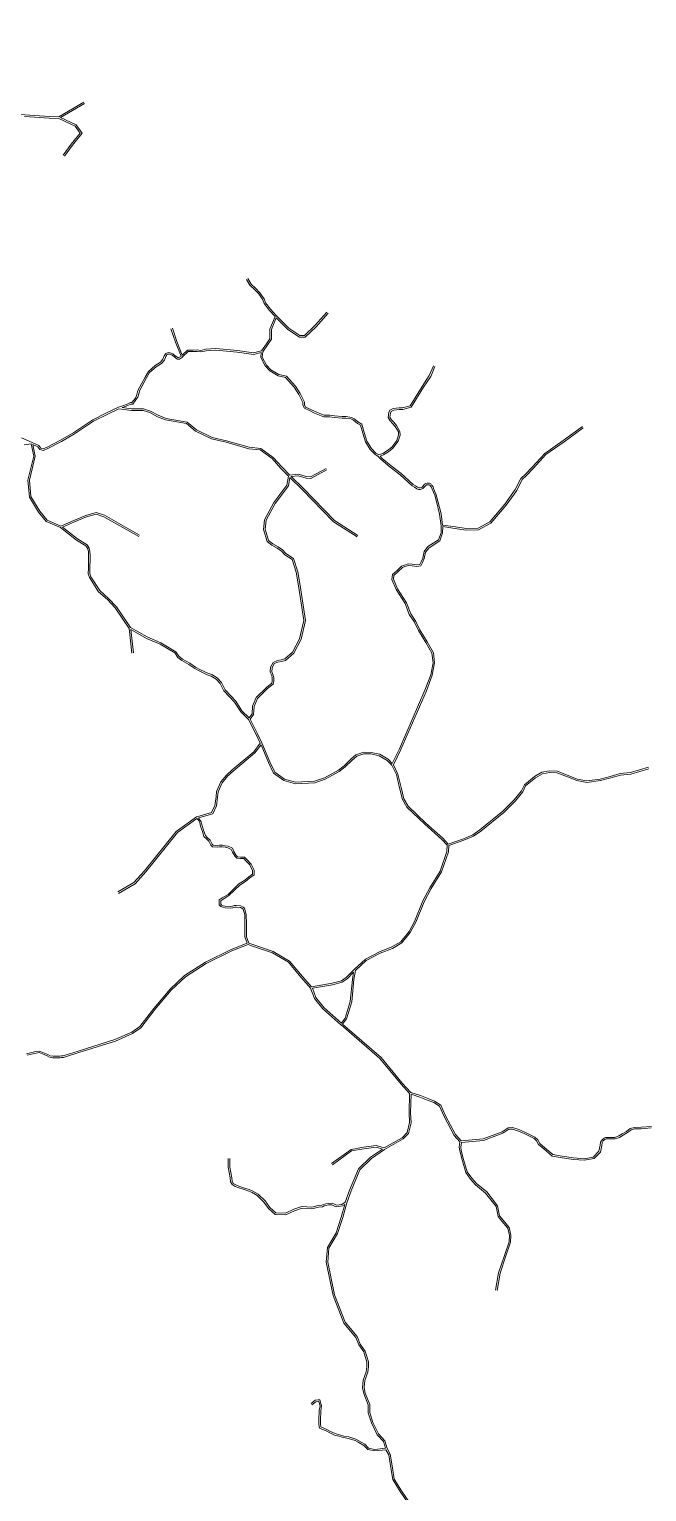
# Model space of a CAD drawing. Header units: millimetres. Extents: x 617885 to 663705, y 7172943 to 7234736.
# Drawn here: x 624666 to 627026, y 7207486 to 7213076 of the extents above; entities that cross this region are included whole.
import ezdxf

# ---------------------------------------------------------------- set-up
doc = ezdxf.new("R2010")
doc.units = ezdxf.units.MM
doc.layers.add('VIAS', color=7, linetype='Continuous', lineweight=5)

msp = doc.modelspace()

# ---------------------------------------------------------------- linework, layer by layer
at = {"layer": 'VIAS', "color": 253}
for points in [[(624229.7, 7213157.2), (624233.3, 7213073.4), (624228.6, 7213033.1), (624230.9, 7213016.6), (624227.3, 7212955), (624193.7, 7212889), (624160.5, 7212833.1), (624182.6, 7212843.5), (624209.9, 7212846.5), (624235.3, 7212841.1), (624282.3, 7212818.2), (624437.1, 7212769.8), (624544, 7212758.1), (624648.8, 7212748.7), (624743, 7212741.6), (624778.6, 7212740.5), (624874.5, 7212796.5)], [(624877.5, 7212791.4), (624785.8, 7212737.8), (624845, 7212710.4), (624868, 7212678.5), (624831.2, 7212633.2), (624800.6, 7212590.9)], [(624795.8, 7212594.4), (624826.5, 7212636.8), (624860.4, 7212678.7), (624841, 7212705.6), (624778.7, 7212734.5), (624742.7, 7212735.6), (624648.3, 7212742.7)], [(625495.9, 7212119.8), (625509.5, 7212097.2), (625526.5, 7212081.3), (625542.9, 7212064.9), (625558.2, 7212042.1), (625563.8, 7212027.5), (625583, 7212001.5), (625605.5, 7211977.2), (625585.6, 7211928.9), (625585.6, 7211893), (625572.8, 7211873.7), (625553.6, 7211846.5), (625522.6, 7211838.5), (625461.8, 7211847.2), (625379.6, 7211855.5), (625340.7, 7211853), (625321.3, 7211848.2), (625307.9, 7211850.6), (625291.6, 7211849.4), (625270.7, 7211849.4), (625250.8, 7211830.6), (625230.2, 7211882), (625212.9, 7211932.6)], [(625804, 7211994), (625758.1, 7211942.8), (625718.3, 7211904.8), (625700.1, 7211904.8), (625658.6, 7211933.3), (625611.1, 7211979.9), (625587.7, 7212005.3), (625569.1, 7212030.4), (625563.5, 7212044.8), (625547.6, 7212068.7), (625530.6, 7212085.7), (625514.2, 7212101), (625501.1, 7212122.9)], [(625808.5, 7211990), (625762.4, 7211938.6), (625720.7, 7211898.8), (625698.3, 7211898.8), (625654.8, 7211928.6), (625610, 7211972.6), (625591.6, 7211927.7), (625591.6, 7211891.2), (625577.7, 7211870.3), (625558.3, 7211842.8), (625556.8, 7211822.7), (625572.9, 7211792.1), (625589.1, 7211774.3), (625620.1, 7211756.4), (625649, 7211749.6), (625683.3, 7211711.9), (625701.9, 7211683.1), (625718.2, 7211650.3), (625718.2, 7211640), (625722.1, 7211631.4), (625741.7, 7211622.5), (625758.4, 7211614.1), (625783.5, 7211603.9), (625793.2, 7211600.4), (625814.3, 7211600.4), (625833.1, 7211597.6), (625861.8, 7211595.7), (625876.9, 7211595.7), (625897.1, 7211591.9), (625908.1, 7211586.9), (625924.1, 7211573.7), (625937, 7211565.8), (625946.6, 7211534), (625956.8, 7211501.7), (625974.4, 7211472.7), (625990.4, 7211455.7), (626001.7, 7211448.4), (626017.4, 7211454.1), (626035.3, 7211465.4), (626051.5, 7211478.4), (626070.5, 7211504), (626077.8, 7211525), (626077, 7211536.4), (626070.6, 7211546.9), (626064.8, 7211557.7), (626054.9, 7211569.2), (626045.4, 7211578.7), (626037.9, 7211591.8), (626040.6, 7211610.2), (626044.6, 7211619.2), (626057, 7211625.8), (626079.8, 7211628.5), (626093.1, 7211628.5), (626122.2, 7211636.5), (626168.3, 7211710.4), (626195.1, 7211751.8), (626211.1, 7211789.1)], [(624636.6, 7211514.2), (624677.4, 7211496.6), (624677.5, 7211496.6), (624703.2, 7211484.6), (624709.8, 7211474.3), (624719.7, 7211471.8), (624734.6, 7211478.9), (624785.8, 7211505.3), (624836.2, 7211533.8), (624908.5, 7211583.3), (624961.6, 7211609.1), (625006.6, 7211630.9), (625007, 7211631.1), (625020.3, 7211635.3), (625040.5, 7211642.8), (625053, 7211649), (625058.6, 7211648.5), (625066.2, 7211658.4), (625071.5, 7211665.8), (625075, 7211671.9), (625077.5, 7211679), (625081.6, 7211695.5), (625109, 7211746), (625121.4, 7211767.6), (625147.2, 7211790.3), (625167.4, 7211802.6), (625177, 7211814.2), (625182.1, 7211827.7), (625185.3, 7211832.3), (625188.3, 7211836.8), (625194.2, 7211839.5), (625198.4, 7211840), (625204.8, 7211839.5), (625215, 7211834.9), (625224.2, 7211827.9), (625230, 7211823.7), (625233.9, 7211821.2), (625238.1, 7211821.2), (625246, 7211826.5), (625224.6, 7211879.9), (625207.2, 7211930.7)], [(625918.9, 7211135.8), (625828.7, 7211193.1), (625709.5, 7211316.2), (625662.6, 7211362.6), (625656.4, 7211330.5), (625606.4, 7211263.4), (625571.2, 7211198.7), (625567.1, 7211164.5), (625580.9, 7211121.9), (625597, 7211108.4), (625616.8, 7211097.1), (625634.3, 7211085.5), (625647, 7211071.3), (625676, 7211052.5), (625692.1, 7211001.6), (625701.5, 7210949.7), (625721.6, 7210816), (625705, 7210744), (625677.3, 7210690.6), (625645.7, 7210663.4), (625629.9, 7210659.7), (625616.6, 7210656.8), (625602.2, 7210651), (625594.4, 7210635.4), (625593.1, 7210619.6), (625598.7, 7210606.9), (625600.6, 7210595.6), (625600.6, 7210584.8), (625598, 7210572.7), (625576.8, 7210555.6), (625539, 7210518.3), (625525.1, 7210487.2), (625523.3, 7210456.5), (625509.8, 7210439.3), (625537.2, 7210384.7), (625555.3, 7210348), (625555.4, 7210347.9), (625586.1, 7210275.8), (625604.4, 7210236.5), (625642.1, 7210209.2), (625683.9, 7210197.5), (625756.5, 7210201.5), (625794.6, 7210214.6), (625847.6, 7210243.7), (625870.2, 7210260.8), (625895.2, 7210285.2), (625914.5, 7210302.9), (625944.4, 7210312.2), (625972.8, 7210311.6), (626006, 7210304.7), (626037.6, 7210285.4), (626053.5, 7210269.4), (626081, 7210325.1), (626178.6, 7210549.6), (626200.8, 7210608.1), (626209.4, 7210654.4), (626205.2, 7210690.4), (626181.5, 7210731.4), (626154.1, 7210777.4), (626138.2, 7210809.4), (626118.5, 7210838.5), (626103.1, 7210881.1), (626068.2, 7210933.8), (626051.6, 7210973.1), (626054.5, 7210991.2), (626072.3, 7211007.2), (626088.8, 7211022.9), (626099.7, 7211027.4), (626114.9, 7211031.9), (626130, 7211031), (626147.6, 7211028.5), (626159.2, 7211029.9), (626163.6, 7211039.5), (626170.3, 7211054.5), (626175.5, 7211079.5), (626189.8, 7211098.3), (626229.9, 7211124), (626240, 7211151.5), (626240.3, 7211177.8), (626234.3, 7211222), (626222.4, 7211271), (626216, 7211294.6), (626205.4, 7211318), (626203.6, 7211323.9), (626201.8, 7211327.3), (626199.1, 7211329.5), (626196.5, 7211333.4), (626194.6, 7211334.5), (626187.4, 7211334.5), (626184.1, 7211333.8), (626181.2, 7211332), (626177.9, 7211328.2), (626174.5, 7211323.8), (626170.2, 7211320.6), (626161.4, 7211317), (626153.8, 7211317), (626147.5, 7211319.6), (626138.5, 7211325.3), (626129.6, 7211331), (626083.7, 7211373.2), (626045.3, 7211402.4), (626011.2, 7211431), (625999.4, 7211442.8), (625986.5, 7211451.1), (625969.6, 7211469.1), (625951.3, 7211499.2), (625940.9, 7211532.2), (625931.9, 7211561.9), (625920.6, 7211568.8), (625904.9, 7211581.8), (625895.3, 7211586.1), (625876.3, 7211589.7), (625861.6, 7211589.7), (625832.4, 7211591.6), (625813.9, 7211594.4), (625792.1, 7211594.4), (625781.3, 7211598.3), (625756, 7211608.6), (625739.1, 7211617.1), (625717.6, 7211626.8), (625712.2, 7211638.7), (625712.2, 7211648.9), (625696.7, 7211680.2), (625678.5, 7211708.2), (625645.9, 7211744.2), (625617.9, 7211750.7), (625585.3, 7211769.6), (625568, 7211788.6), (625550.7, 7211821.5), (625552.1, 7211839.9), (625523, 7211832.4), (625461.1, 7211841.3), (625379.5, 7211849.5), (625341.6, 7211847.1), (625321.5, 7211842.1), (625307.6, 7211844.6), (625291.8, 7211843.4), (625273.1, 7211843.4), (625251.7, 7211823.2), (625251.3, 7211822.9), (625239.9, 7211815.2), (625232.2, 7211815.2), (625226.7, 7211818.7), (625220.6, 7211823), (625211.9, 7211829.7), (625203.3, 7211833.6), (625198.5, 7211833.9), (625195.9, 7211833.6), (625192.4, 7211832), (625190.3, 7211828.9), (625187.5, 7211824.9), (625182.3, 7211811.1), (625171.4, 7211798), (625150.7, 7211785.5), (625126.1, 7211763.8), (625114.3, 7211743.1), (625087.2, 7211693.3), (625083.3, 7211677.3), (625080.5, 7211669.3), (625076.5, 7211662.5), (625071, 7211654.9), (625061.4, 7211642.3), (625054.1, 7211642.9), (625042.9, 7211637.3), (625022.3, 7211629.7), (625021.3, 7211629.4), (625057.4, 7211624.3), (625102.3, 7211624.3), (625128.9, 7211615.7), (625159.1, 7211600.2), (625189, 7211588), (625269.1, 7211574.3), (625304.7, 7211545), (625365.3, 7211515.3), (625419.8, 7211502.9), (625506, 7211477.7), (625550.8, 7211473.4), (625598.1, 7211439), (625632.3, 7211401.5), (625661.8, 7211371.8), (625694.3, 7211375.2), (625725.6, 7211366), (625741.2, 7211365.3), (625764.6, 7211377.7), (625801.1, 7211396.7)], [(626216.6, 7211786.8), (626200.4, 7211749), (626173.4, 7211707.2), (626126, 7211631.4), (626094, 7211622.5), (626080.2, 7211622.5), (626058.9, 7211620), (626049.2, 7211614.8), (626046.4, 7211608.5), (626044.1, 7211593), (626050.2, 7211582.4), (626059.3, 7211573.3), (626069.8, 7211561.1), (626075.8, 7211549.9), (626082.9, 7211538.3), (626083.9, 7211524.2), (626075.9, 7211501.2), (626055.9, 7211474.2), (626038.8, 7211460.5), (626020, 7211448.6), (626006.8, 7211443.9), (626015.2, 7211435.4), (626049, 7211407.1), (626087.6, 7211377.8), (626133.2, 7211335.7), (626141.7, 7211330.4), (626150.3, 7211325), (626155, 7211323), (626160.3, 7211323), (626167.2, 7211325.9), (626170.2, 7211328.2), (626173.3, 7211332.1), (626177.3, 7211336.6), (626181.8, 7211339.4), (626186.8, 7211340.5), (626196.2, 7211340.5), (626200.7, 7211337.9), (626203.6, 7211333.5), (626206.5, 7211331.2), (626209.2, 7211326.3), (626211.1, 7211320.2), (626221.7, 7211296.7), (626228.2, 7211272.5), (626240.2, 7211223.1), (626246, 7211180.6), (626286.4, 7211175.2), (626336.7, 7211167.4), (626381.7, 7211168.6), (626427, 7211192.9), (626483.7, 7211260.1), (626523.8, 7211315.9), (626544.7, 7211358.7), (626562.2, 7211374.6), (626587.1, 7211400.6), (626636, 7211454.5), (626706.9, 7211504), (626780.2, 7211557.2)], [(625084.4, 7211137), (624950.7, 7211212.4), (624921.9, 7211222.7), (624884.5, 7211211.5), (624838.5, 7211192.4), (624793.1, 7211172.8), (624850.6, 7211127.6), (624887.2, 7211105), (624895.5, 7211091.7), (624898, 7211079.4), (624898.8, 7211063), (624898.8, 7211039.7), (624898, 7211028.2), (624898, 7211015.9), (624897.3, 7210995.7), (624901.8, 7210982.4), (624935.8, 7210929.9), (624969.3, 7210900.1), (624999.4, 7210867.6), (625052.5, 7210788.5), (625116.4, 7210752.9), (625168.6, 7210730.6), (625226.5, 7210696.6), (625237.8, 7210679.1), (625252.2, 7210668.3), (625279.4, 7210652.2), (625301.7, 7210637.4), (625320.2, 7210627.5), (625348.5, 7210614), (625363.6, 7210609), (625384.1, 7210596.1), (625400.9, 7210578.2), (625414.5, 7210550.8), (625455.2, 7210507.2), (625479.1, 7210470.3), (625506, 7210444.1), (625517.5, 7210458.7), (625519.2, 7210488.6), (625533.9, 7210521.7), (625572.8, 7210560.1), (625592.6, 7210576), (625594.6, 7210585.4), (625594.6, 7210595.1), (625592.9, 7210605.1), (625587, 7210618.6), (625588.5, 7210637), (625597.9, 7210655.7), (625614.8, 7210662.6), (625628.6, 7210665.5), (625642.9, 7210668.9), (625672.5, 7210694.4), (625699.3, 7210746.1), (625715.5, 7210816.3), (625695.6, 7210948.7), (625686.2, 7211000.1), (625671, 7211048.6), (625643.1, 7211066.7), (625630.3, 7211080.9), (625613.7, 7211092), (625593.6, 7211103.5), (625575.7, 7211118.4), (625561, 7211163.9), (625565.4, 7211200.6), (625601.3, 7211266.6), (625650.8, 7211333), (625657.5, 7211367.7), (625628, 7211397.3), (625594.1, 7211434.5), (625548.6, 7211467.6), (625504.9, 7211471.7), (625418.3, 7211497.1), (625363.2, 7211509.6), (625301.4, 7211540), (625266.5, 7211568.7), (625187.3, 7211582.2), (625156.6, 7211594.7), (625126.6, 7211610.2), (625101.4, 7211618.3), (625057, 7211618.3), (625008.4, 7211625.1), (624964.2, 7211603.7), (624911.5, 7211578.1), (624839.4, 7211528.7), (624788.7, 7211500), (624737.2, 7211473.5), (624720.4, 7211465.5), (624706.1, 7211469.1), (624699.1, 7211479.9), (624680.3, 7211488.7), (624689, 7211444.2), (624666.9, 7211351.6), (624672.3, 7211289.3), (624706.3, 7211233.6), (624734.5, 7211199.1), (624787.3, 7211176.9), (624836.1, 7211197.9), (624882.5, 7211217.2), (624922, 7211229), (624953.2, 7211217.8), (625087.3, 7211142.2)], [(626783.7, 7211552.4), (626710.4, 7211499.1), (626640, 7211450), (626591.5, 7211396.5), (626566.4, 7211370.3), (626549.5, 7211355), (626529, 7211312.9), (626488.5, 7211256.5), (626430.8, 7211188.2), (626383.3, 7211162.7), (626336.3, 7211161.4), (626285.5, 7211169.3), (626246.3, 7211174.5), (626246, 7211150.4), (626234.8, 7211120), (626194, 7211093.9), (626181.1, 7211077), (626176, 7211052.6), (626169.1, 7211037), (626163.3, 7211024.4), (626147.6, 7211022.4), (626129.4, 7211025), (626115.6, 7211025.8), (626101.7, 7211021.8), (626092.2, 7211017.8), (626076.3, 7211002.8), (626060.1, 7210988.2), (626057.8, 7210973.9), (626073.6, 7210936.6), (626108.5, 7210883.8), (626123.9, 7210841.2), (626143.4, 7210812.4), (626159.3, 7210780.3), (626186.6, 7210734.4), (626211, 7210692.4), (626215.5, 7210654.2), (626206.6, 7210606.5), (626184.1, 7210547.3), (626086.4, 7210322.6), (626057.7, 7210264.3), (626075, 7210228.6), (626087.1, 7210177.6), (626097.8, 7210133.9), (626114.1, 7210106.3), (626182.2, 7210041.6), (626247.2, 7209983.3), (626267.1, 7209961.4), (626325.2, 7209981.9), (626361.1, 7209996.7), (626388, 7210015.1), (626475.9, 7210086.4), (626519.8, 7210130.9), (626547.3, 7210164.4), (626558.3, 7210187.1), (626597, 7210219.5), (626625.5, 7210235.5), (626654.9, 7210241.1), (626683.5, 7210239.7), (626725.8, 7210223.6), (626760.1, 7210209.6), (626797.3, 7210202.5), (626848.6, 7210209.8), (626886.9, 7210220.1), (626924.4, 7210231.1), (626964.7, 7210234.8), (627032.6, 7210254.9)], [(625058.7, 7210691.5), (625047.6, 7210785.2), (624994.7, 7210863.8), (624965.1, 7210895.8), (624931.2, 7210926), (624896.4, 7210979.8), (624891.2, 7210994.8), (624892, 7211016), (624892, 7211028.4), (624892.8, 7211039.9), (624892.8, 7211062.8), (624892, 7211078.7), (624889.9, 7211089.4), (624882.8, 7211100.7), (624847.1, 7211122.7), (624785.7, 7211171), (624730.8, 7211194.2), (624701.4, 7211230.1), (624666.4, 7211287.4), (624660.8, 7211352), (624682.9, 7211444.3), (624673.9, 7211490.5), (624646.9, 7211486.9)], [(625803.9, 7211391.3), (625767.4, 7211372.4), (625742.6, 7211359.2), (625724.6, 7211360), (625693.8, 7211369.1), (625667.3, 7211366.3), (625713.7, 7211320.4), (625832.5, 7211197.8), (625922.1, 7211140.9)], [(625663.3, 7211366.1), (625663.2, 7211365.9)], [(625064.6, 7210692.2), (625054.1, 7210780.8), (625113.7, 7210747.5), (625165.9, 7210725.2), (625222.3, 7210692.1), (625233.4, 7210674.9), (625248.8, 7210663.3), (625276.2, 7210647.1), (625298.7, 7210632.2), (625317.5, 7210622.2), (625346.3, 7210608.4), (625361, 7210603.5), (625380.3, 7210591.5), (625395.9, 7210574.7), (625409.5, 7210547.4), (625450.4, 7210503.5), (625474.5, 7210466.4), (625503.8, 7210437.9), (625531.8, 7210382), (625549.1, 7210347), (625524.1, 7210313.8), (625442, 7210244.4), (625419.7, 7210225.2), (625398.7, 7210198.7), (625381.8, 7210162.3), (625380.1, 7210141.4), (625375.5, 7210108.8), (625362.8, 7210082), (625306.6, 7210065.8), (625305.7, 7210065.4), (625227.8, 7210009.9), (625106.6, 7209859.6), (625066.3, 7209814.2), (625004.1, 7209778.1)], [(625551.9, 7210340.7), (625528.5, 7210309.6), (625445.9, 7210239.8), (625424, 7210221.1), (625403.9, 7210195.5), (625387.7, 7210160.8), (625386.1, 7210140.7), (625381.3, 7210107), (625367.1, 7210077), (625312.6, 7210061.3), (625317.2, 7210055.6), (625323, 7210045.9), (625326.7, 7210031.1), (625333.9, 7210011.2), (625339.2, 7209993.7), (625347.8, 7209985.1), (625357.2, 7209975.7), (625364.5, 7209961.1), (625368.9, 7209956.8), (625383.7, 7209955.1), (625392.6, 7209956.9), (625404.1, 7209956.9), (625415.3, 7209955.1), (625426.6, 7209953.2), (625442.5, 7209945.2), (625448.3, 7209933.5), (625457.2, 7209917.6), (625461.7, 7209913.1), (625473.2, 7209911.5), (625488.8, 7209911.5), (625498.8, 7209901.5), (625513.7, 7209884.7), (625525.1, 7209861.9), (625525.1, 7209843.4), (625509.4, 7209831.6), (625492.9, 7209818.8), (625471.2, 7209804.4), (625429.3, 7209764.3), (625407.1, 7209751.1), (625398.1, 7209744.9), (625397.7, 7209731.4), (625401.3, 7209728.2), (625407.4, 7209725.4), (625415.3, 7209723.3), (625434.2, 7209722.8), (625442.6, 7209723.3), (625450.7, 7209725.9), (625456.7, 7209726.4), (625475, 7209724.6), (625483, 7209720.6), (625488.5, 7209716.2), (625495.5, 7209691.5), (625496.5, 7209656), (625496.5, 7209607.2), (625505, 7209582.7), (625517, 7209578.2), (625597.7, 7209550.5), (625660.8, 7209514), (625702.7, 7209463.8), (625745.2, 7209415.7), (625824.2, 7209429.5), (625859.2, 7209438.7), (625877, 7209451), (625907.6, 7209482), (625907.7, 7209482.1), (625950.8, 7209520.8), (626005.1, 7209549.8), (626052, 7209567.9), (626086.2, 7209588), (626117.5, 7209626.7), (626138.5, 7209665.7), (626170.3, 7209743.7), (626197.1, 7209794.4), (626236.1, 7209858), (626262.5, 7209932.6), (626263.2, 7209956.7), (626242.9, 7209979.1), (626178.2, 7210037.2), (626109.3, 7210102.5), (626092.1, 7210131.6), (626081.3, 7210176.2), (626069.3, 7210226.6), (626051.9, 7210262.6), (626033.9, 7210280.7), (626003.8, 7210299), (625972.2, 7210305.6), (625945.2, 7210306.1), (625917.6, 7210297.6), (625899.3, 7210280.9), (625874.1, 7210256.2), (625850.9, 7210238.7), (625797, 7210209.1), (625757.6, 7210195.5), (625683.2, 7210191.5), (625639.5, 7210203.8), (625599.6, 7210232.6), (625580.6, 7210273.4), (625551.9, 7210340.7)], [(627043.9, 7208882.2), (627004.5, 7208879), (626978.9, 7208878.3), (626963.4, 7208874.3), (626956.6, 7208868.8), (626949.1, 7208863.2), (626932.8, 7208853.2), (626919.1, 7208845.8), (626904, 7208840.3), (626868.8, 7208840.3), (626862.9, 7208836.7), (626855.4, 7208831.2), (626849.6, 7208821.9), (626848.3, 7208809.9), (626843.5, 7208786.9), (626821.9, 7208764.8), (626787.1, 7208758.7), (626746.6, 7208761.6), (626703.4, 7208767.9), (626667.2, 7208774.1), (626637.1, 7208800.6), (626617.6, 7208816.6), (626609.5, 7208830.9), (626598.9, 7208840.6), (626559.6, 7208860.7), (626537.7, 7208869.8), (626513.6, 7208878.1), (626496.8, 7208877.1), (626473.1, 7208861.6), (626401.2, 7208834.6), (626316.3, 7208826.9), (626295.3, 7208851.3), (626256.7, 7208922.7), (626238.5, 7208963.6), (626215.2, 7208978.6), (626193.2, 7208987), (626161.3, 7209000.1), (626124, 7209012.1), (626091.7, 7209047), (626010.5, 7209145.3), (625863.6, 7209272.8), (625879.2, 7209292.7), (625898.8, 7209358.8), (625907.1, 7209443.5), (625912.5, 7209478.3), (625954.3, 7209515.8), (626007.6, 7209544.3), (626054.6, 7209562.5), (626090.2, 7209583.4), (626122.5, 7209623.4), (626143.9, 7209663.1), (626175.7, 7209741.1), (626202.3, 7209791.4), (626241.5, 7209855.4), (626268.5, 7209931.4), (626269.2, 7209955.7), (626327.3, 7209976.3), (626364, 7209991.4), (626391.6, 7210010.3), (626480, 7210081.9), (626524.3, 7210126.9), (626552.4, 7210161.2), (626563.2, 7210183.3), (626600.5, 7210214.6), (626627.6, 7210229.8), (626655.3, 7210235.1), (626682.3, 7210233.8), (626723.6, 7210218), (626758.4, 7210203.9), (626797.2, 7210196.4), (626849.8, 7210203.9), (626888.5, 7210214.3), (626925.5, 7210225.2), (626965.8, 7210228.9), (627034, 7210249)], [(625007.1, 7209772.9), (625070.2, 7209809.5), (625111.2, 7209855.7), (625232, 7210005.4), (625306.9, 7210058.9), (625312.3, 7210052.1), (625317.4, 7210043.6), (625321, 7210029.4), (625328.3, 7210009.3), (625333.9, 7209990.5), (625343.5, 7209980.9), (625352.3, 7209972.1), (625359.6, 7209957.6), (625366.1, 7209951), (625384, 7209949.1), (625393.2, 7209950.9), (625403.6, 7209950.9), (625414.3, 7209949.1), (625424.7, 7209947.4), (625438, 7209940.8), (625443, 7209930.7), (625452.4, 7209913.9), (625458.8, 7209907.5), (625472.8, 7209905.5), (625486.3, 7209905.5), (625494.4, 7209897.3), (625508.7, 7209881.3), (625519.1, 7209860.5), (625519.1, 7209846.4), (625505.7, 7209836.4), (625489.4, 7209823.7), (625467.5, 7209809.1), (625425.7, 7209769.1), (625403.8, 7209756.2), (625392.2, 7209748.1), (625391.6, 7209728.9), (625397.9, 7209723.1), (625405.3, 7209719.7), (625414.5, 7209717.3), (625434.2, 7209716.8), (625443.7, 7209717.3), (625451.9, 7209720), (625456.6, 7209720.4), (625473.3, 7209718.7), (625479.7, 7209715.5), (625483.2, 7209712.7), (625489.5, 7209690.6), (625490.5, 7209655.9), (625490.5, 7209606.1), (625498.8, 7209582.1), (625437.6, 7209558.1), (625339.5, 7209509.6), (625259.7, 7209458.5), (625204.6, 7209406.5), (625141.6, 7209332.5), (625088.5, 7209263.7), (625057.6, 7209242.5), (624993, 7209214.2), (624853.4, 7209169.9), (624803.1, 7209154.2), (624795.6, 7209151.4), (624789, 7209151.4), (624783.1, 7209150.4), (624757, 7209150.4), (624745.9, 7209152.3), (624736.4, 7209157), (624718.5, 7209164.9), (624703.9, 7209170.2), (624691.2, 7209168.1), (624656, 7209160)], [(624658.6, 7209154.5), (624692.4, 7209162.2), (624703.3, 7209164), (624716.3, 7209159.4), (624733.9, 7209151.6), (624744, 7209146.5), (624756.5, 7209144.4), (624783.6, 7209144.4), (624789.5, 7209145.4), (624796.7, 7209145.4), (624805, 7209148.5), (624855.2, 7209164.2), (624995.2, 7209208.5), (625060.5, 7209237.2), (625092.7, 7209259.3), (625146.3, 7209328.7), (625208.9, 7209402.3), (625263.4, 7209453.7), (625342.4, 7209504.3), (625440, 7209552.6), (625502.7, 7209577.2), (625515, 7209572.6), (625595.2, 7209545), (625656.8, 7209509.4), (625698.1, 7209459.9), (625741.4, 7209410.9), (625756.3, 7209371.6), (625788.3, 7209331.7), (625857.5, 7209270.1), (625857.6, 7209270.1), (626006.2, 7209141.1), (626087.2, 7209043.1), (626119.3, 7209008.3), (626117.6, 7208933.4), (626120, 7208897), (626110.1, 7208858.3), (626091.4, 7208838.8), (626022.4, 7208799.7), (625992.4, 7208809), (625943.8, 7208802.3), (625895.8, 7208794.2), (625821.8, 7208740.1)], [(625905.3, 7209471.2), (625901.2, 7209444.2), (625892.9, 7209359.9), (625873.7, 7209295.5), (625859.1, 7209276.7), (625792.6, 7209335.8), (625761.6, 7209374.6), (625748.1, 7209410.2), (625825.5, 7209423.6), (625861.8, 7209433.2), (625880.9, 7209446.4), (625905.3, 7209471.2)], [(625861.5, 7209274.6), (625861.5, 7209274.6)], [(626119.9, 7207444.9), (626088.3, 7207489.6), (626061.3, 7207534.1), (626054.3, 7207577.5), (626045.9, 7207629), (626033.9, 7207650.6), (626025.2, 7207680.7), (626000.4, 7207707.2), (625979.1, 7207750.8), (625967.3, 7207788.3), (625967.3, 7207819.5), (625950.5, 7207862.8), (625945.8, 7207883.6), (625948.2, 7207911.4), (625960.1, 7207942.4), (625962.6, 7207964.5), (625962.6, 7207981.8), (625950.3, 7208023.3), (625931.1, 7208049.7), (625919.1, 7208078.5), (625873.7, 7208133.4), (625833.3, 7208237.8), (625807.2, 7208363.8), (625811.3, 7208417), (625844, 7208473.1), (625864.2, 7208533.4), (625879.5, 7208589.8), (625896, 7208636.1), (625929.3, 7208716.3), (625974.5, 7208759.3), (626024.3, 7208793.9), (626095.1, 7208834), (626115.5, 7208855.2), (626126, 7208896.4), (626123.6, 7208933.5), (626125.3, 7209005.4), (626159.3, 7208994.5), (626191, 7208981.4), (626212.5, 7208973.2), (626233.7, 7208959.5), (626251.3, 7208920), (626290.3, 7208847.9), (626311.9, 7208822.9), (626309.2, 7208802.9), (626311.5, 7208788.8), (626320.5, 7208754.6), (626334.9, 7208705.7), (626353.1, 7208680.5), (626371.1, 7208659), (626410.3, 7208627.2), (626450, 7208576.3), (626457.9, 7208537.5), (626472.6, 7208519.6), (626495.2, 7208493.4), (626501.2, 7208465.7), (626500, 7208441), (626482, 7208388.9), (626460, 7208323), (626448.2, 7208256.4)], [(626454.2, 7208255.3), (626465.8, 7208321.5), (626487.7, 7208386.9), (626505.9, 7208439.9), (626507.2, 7208466.2), (626500.7, 7208496.2), (626477.2, 7208523.4), (626463.4, 7208540.2), (626455.6, 7208578.8), (626414.6, 7208631.4), (626375.3, 7208663.3), (626357.8, 7208684.2), (626340.4, 7208708.4), (626326.2, 7208756.2), (626317.4, 7208790.1), (626315.3, 7208803), (626317.7, 7208821), (626402.6, 7208828.7), (626475.8, 7208856.2), (626498.8, 7208871.2), (626512.8, 7208872.1), (626535.6, 7208864.2), (626557.1, 7208855.2), (626595.5, 7208835.6), (626604.8, 7208827.2), (626612.9, 7208812.6), (626633.2, 7208796.1), (626664.5, 7208768.5), (626702.4, 7208762), (626745.9, 7208755.7), (626787.4, 7208752.6), (626824.9, 7208759.2), (626849, 7208783.9), (626854.2, 7208809), (626855.5, 7208819.9), (626859.9, 7208827), (626866.3, 7208831.7), (626870.5, 7208834.3), (626905, 7208834.3), (626921.6, 7208840.3), (626935.8, 7208848), (626952.5, 7208858.3), (626960.2, 7208864.1), (626966.1, 7208868.8), (626979.7, 7208872.3), (627004.8, 7208873), (627043.1, 7208876.1)], [(625426.3, 7208759.1), (625426.3, 7208726.2), (625433.8, 7208685), (625435.7, 7208670.6), (625441, 7208660), (625453.2, 7208652.9), (625467.4, 7208647.2), (625483.4, 7208641.6), (625504.8, 7208635.1), (625517.5, 7208629.6), (625537.6, 7208617.8), (625563.2, 7208593.1), (625581, 7208567.9), (625606.3, 7208545.5), (625646.3, 7208544.5), (625680.1, 7208559.8), (625709, 7208570), (625746.7, 7208567), (625771.4, 7208573.7), (625786.5, 7208575.2), (625792.7, 7208578.3), (625800.4, 7208580.4), (625809.7, 7208581.9), (625822.9, 7208582.5), (625832.6, 7208577.7), (625840.2, 7208574.3), (625863.1, 7208578.4), (625871.7, 7208583.9), (625858.4, 7208535.1), (625838.6, 7208475.6), (625805.4, 7208418.8), (625801.1, 7208363.4), (625827.6, 7208236.1), (625868.5, 7208130.3), (625913.9, 7208075.4), (625925.8, 7208046.8), (625944.9, 7208020.6), (625956.6, 7207980.9), (625956.6, 7207964.8), (625954.2, 7207943.9), (625942.3, 7207912.8), (625939.8, 7207883.2), (625944.7, 7207861.1), (625961.3, 7207818.4), (625961.3, 7207787.4), (625973.5, 7207748.5), (625995.4, 7207703.8), (626019.8, 7207677.7), (626027.3, 7207652), (625987.3, 7207647.7), (625962.6, 7207652.2), (625948.7, 7207667.2), (625925.7, 7207680.5), (625914.7, 7207686.6), (625888.1, 7207695), (625869, 7207698.6), (625851.3, 7207703.3), (625835, 7207708), (625817.4, 7207716.2), (625805.5, 7207722.1), (625780.7, 7207733.4), (625778.7, 7207743.5), (625778.7, 7207759.7), (625779.9, 7207795.1), (625783.5, 7207814.6), (625776.7, 7207836.4), (625770.8, 7207836.4), (625759.1, 7207835.1), (625743, 7207822.7)], [(625825.3, 7208735.2), (625898.2, 7208788.6), (625944.7, 7208796.4), (625991.9, 7208802.9), (626015.9, 7208795.4), (625970.7, 7208763.9), (625924.2, 7208719.8), (625890.4, 7208638.3), (625874.1, 7208592.7), (625860.9, 7208584.1), (625840.9, 7208580.6), (625835.1, 7208583.1), (625824.1, 7208588.6), (625809.1, 7208587.8), (625799.1, 7208586.3), (625790.5, 7208584), (625784.8, 7208581.1), (625770.3, 7208579.7), (625746.1, 7208573.1), (625708.2, 7208576), (625677.8, 7208565.4), (625645.1, 7208550.5), (625608.6, 7208551.4), (625585.5, 7208571.9), (625567.8, 7208597), (625541.2, 7208622.6), (625520.2, 7208635), (625506.8, 7208640.7), (625485.3, 7208647.3), (625469.6, 7208652.8), (625455.8, 7208658.3), (625445.6, 7208664.3), (625441.6, 7208672.4), (625439.7, 7208685.9), (625432.3, 7208726.7), (625432.3, 7208759.1)], [(625746.6, 7207817.9), (625761.4, 7207829.3), (625771.1, 7207830.4), (625772.3, 7207830.4), (625777.4, 7207814.2), (625773.9, 7207795.7), (625772.7, 7207759.8), (625772.7, 7207742.9), (625775.4, 7207729.2), (625802.9, 7207716.7), (625814.8, 7207710.8), (625832.9, 7207702.4), (625849.7, 7207697.5), (625867.7, 7207692.8), (625886.6, 7207689.2), (625912.3, 7207681), (625922.7, 7207675.3), (625944.9, 7207662.5), (625959.5, 7207646.6), (625987.1, 7207641.6), (626029.5, 7207646.2), (626040.1, 7207627), (626048.4, 7207576.5), (626055.6, 7207532), (626083.3, 7207486.3), (626114.9, 7207441.7)]]:
    msp.add_lwpolyline(points, dxfattribs=at)

doc.saveas('drawing.dxf')
